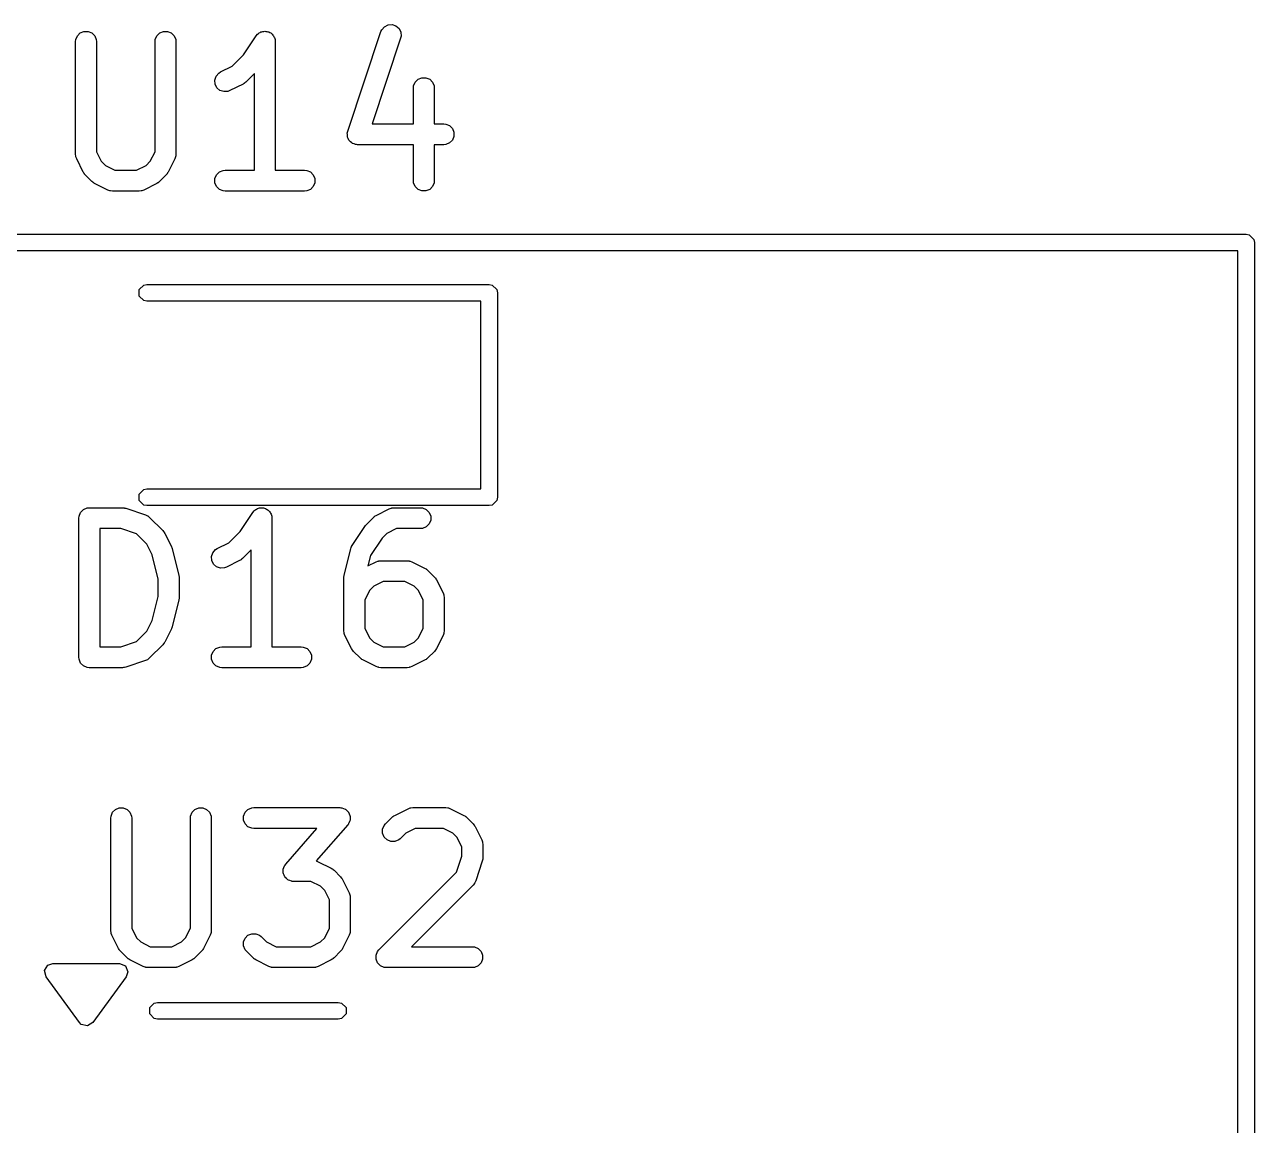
# Model space of a CAD drawing. Extents: x 117.1 to 211, y -138.1 to -43.1.
# Drawn here: x 180.19 to 189.02, y -130.22 to -122.3 of the extents above; entities that cross this region are included whole.
import ezdxf

# ---------------------------------------------------------------- set-up
doc = ezdxf.new("R2010")
doc.units = 0
doc.layers.add('BLACK', color=7, linetype='CONTINUOUS')

msp = doc.modelspace()

# ---------------------------------------------------------------- linework, layer by layer
at = {"layer": 'BLACK', "linetype": 'CONTINUOUS'}
for p, q in [((182.751774, -122.342058), (182.770948, -122.319951)), ((182.770948, -122.319951), (182.797121, -122.306864)), ((182.797121, -122.306864), (182.826311, -122.304789)), ((182.826311, -122.304789), (182.854073, -122.314043)), ((182.854073, -122.314043), (182.876181, -122.333217)), ((182.876181, -122.333217), (182.889267, -122.359391)), ((180.551455, -122.426819), (180.552896, -122.412187)), ((180.551455, -123.236342), (180.551455, -122.426819)), ((180.552896, -122.412187), (180.564095, -122.385151)), ((180.564095, -122.385151), (180.584787, -122.364459)), ((180.584787, -122.364459), (180.611823, -122.35326)), ((180.611823, -122.35326), (180.641087, -122.35326)), ((180.641087, -122.35326), (180.668123, -122.364459)), ((180.668123, -122.364459), (180.688815, -122.385151)), ((180.688815, -122.385151), (180.700014, -122.412187)), ((180.700014, -122.412187), (180.701455, -122.426819)), ((180.701455, -122.426819), (180.701455, -123.218637)), ((181.122883, -122.426819), (181.124324, -122.412187)), ((181.122883, -123.218637), (181.122883, -122.426819)), ((181.124324, -122.412187), (181.135523, -122.385151)), ((181.135523, -122.385151), (181.156215, -122.364459)), ((181.156215, -122.364459), (181.183251, -122.35326)), ((181.183251, -122.35326), (181.212515, -122.35326)), ((181.212515, -122.35326), (181.239551, -122.364459)), ((181.239551, -122.364459), (181.260243, -122.385151)), ((181.260243, -122.385151), (181.271442, -122.412187)), ((181.271442, -122.412187), (181.272883, -122.426819)), ((181.272883, -122.426819), (181.272883, -123.236342)), ((181.758645, -122.521896), (181.849765, -122.385216)), ((181.849765, -122.385216), (181.849799, -122.385173)), ((181.849799, -122.385173), (181.849809, -122.385151)), ((181.849809, -122.385151), (181.84986, -122.385099)), ((181.84986, -122.385099), (181.859081, -122.373841)), ((181.859081, -122.373841), (181.86525, -122.369709)), ((181.86525, -122.369709), (181.870501, -122.364459)), ((181.870501, -122.364459), (181.87729, -122.361646)), ((181.87729, -122.361646), (181.883396, -122.357558)), ((181.883396, -122.357558), (181.890676, -122.356101)), ((181.890676, -122.356101), (181.897537, -122.35326)), ((181.897537, -122.35326), (181.904885, -122.35326)), ((181.904885, -122.35326), (181.91209, -122.351819)), ((181.91209, -122.351819), (181.919374, -122.35326)), ((181.919374, -122.35326), (181.926801, -122.35326)), ((181.926801, -122.35326), (181.933589, -122.356072)), ((181.933589, -122.356072), (181.940798, -122.357498)), ((181.940798, -122.357498), (181.946977, -122.361617)), ((181.946977, -122.361617), (181.953837, -122.364459)), ((181.953837, -122.364459), (181.95903, -122.369652)), ((181.95903, -122.369652), (181.965147, -122.37373)), ((181.965147, -122.37373), (181.96928, -122.379902)), ((181.96928, -122.379902), (181.974529, -122.385151)), ((181.974529, -122.385151), (181.97734, -122.391938)), ((181.97734, -122.391938), (181.98143, -122.398045)), ((181.98143, -122.398045), (181.982886, -122.405326)), ((181.982886, -122.405326), (181.985728, -122.412187)), ((181.985728, -122.412187), (181.987153, -122.426663)), ((181.987153, -122.426663), (181.987169, -122.42674)), ((181.987169, -122.42674), (181.987163, -122.426766)), ((181.987163, -122.426766), (181.987169, -122.426819)), ((181.987169, -122.426819), (181.987169, -123.351819)), ((182.507685, -123.069768), (182.74578, -122.355483)), ((182.888082, -122.402918), (182.682893, -123.018485)), ((182.74578, -122.355483), (182.751774, -122.342058)), ((182.891342, -122.388581), (182.888082, -122.402918)), ((182.889267, -122.359391), (182.891342, -122.388581)), ((181.592914, -122.645451), (181.677266, -122.603275)), ((181.677266, -122.603275), (181.758645, -122.521896)), ((181.552044, -122.703152), (181.561298, -122.675391)), ((181.561298, -122.675391), (181.580471, -122.653283)), ((181.580471, -122.653283), (181.592914, -122.645451)), ((181.837169, -122.655504), (181.774726, -122.717947)), ((181.837169, -123.351819), (181.837169, -122.655504)), ((183.013358, -122.697792), (183.040394, -122.686593)), ((183.040394, -122.686593), (183.069658, -122.686593)), ((183.069658, -122.686593), (183.096694, -122.697792)), ((181.554118, -122.732342), (181.552044, -122.703152)), ((181.567205, -122.758517), (181.554118, -122.732342)), ((181.589313, -122.77769), (181.567205, -122.758517)), ((181.617074, -122.786944), (181.589313, -122.77769)), ((181.659996, -122.779615), (181.646264, -122.78487)), ((181.755234, -122.731996), (181.659996, -122.779615)), ((181.761533, -122.728031), (181.755234, -122.731996)), ((181.763361, -122.727274), (181.761533, -122.728031)), ((181.765417, -122.725585), (181.763361, -122.727274)), ((181.767677, -122.724164), (181.765417, -122.725585)), ((181.768976, -122.722665), (181.767677, -122.724164)), ((181.774726, -122.717947), (181.768976, -122.722665)), ((182.980026, -122.760152), (182.981467, -122.74552)), ((182.980026, -123.018485), (182.980026, -122.760152)), ((182.981467, -122.74552), (182.992666, -122.718484)), ((182.992666, -122.718484), (183.013358, -122.697792)), ((183.096694, -122.697792), (183.117386, -122.718484)), ((183.117386, -122.718484), (183.128585, -122.74552)), ((183.128585, -122.74552), (183.130026, -122.760152)), ((183.130026, -122.760152), (183.130026, -123.018485)), ((181.646264, -122.78487), (181.617074, -122.786944)), ((182.682893, -123.018485), (182.980026, -123.018485)), ((183.130026, -123.018485), (183.197883, -123.018485)), ((183.197883, -123.018485), (183.212515, -123.019926)), ((183.212515, -123.019926), (183.239551, -123.031125)), ((183.239551, -123.031125), (183.260243, -123.051817)), ((182.504425, -123.084105), (182.505277, -123.080358)), ((182.505277, -123.09609), (182.504425, -123.084105)), ((182.505277, -123.078853), (182.506035, -123.077021)), ((182.505277, -123.080358), (182.505277, -123.078853)), ((182.505277, -123.108117), (182.505277, -123.09609)), ((182.506309, -123.110608), (182.505277, -123.108117)), ((182.506035, -123.077021), (182.507685, -123.069768)), ((182.5065, -123.113295), (182.506309, -123.110608)), ((182.511874, -123.124044), (182.5065, -123.113295)), ((182.516476, -123.135153), (182.511874, -123.124044)), ((183.260243, -123.051817), (183.271442, -123.078853)), ((183.271442, -123.108117), (183.260243, -123.135153)), ((183.271442, -123.078853), (183.271442, -123.108117)), ((180.701455, -123.218637), (180.735713, -123.287153)), ((181.088624, -123.287153), (181.122883, -123.218637)), ((182.518381, -123.137058), (182.516476, -123.135153)), ((182.519586, -123.139468), (182.518381, -123.137058)), ((182.528668, -123.147345), (182.519586, -123.139468)), ((182.537168, -123.155845), (182.528668, -123.147345)), ((182.539656, -123.156875), (182.537168, -123.155845)), ((182.541693, -123.158642), (182.539656, -123.156875)), ((182.553096, -123.162443), (182.541693, -123.158642)), ((182.564204, -123.167044), (182.553096, -123.162443)), ((182.56803, -123.16742), (182.564204, -123.167044)), ((182.569456, -123.167896), (182.56803, -123.16742)), ((182.57143, -123.167755), (182.569456, -123.167896)), ((182.578836, -123.168485), (182.57143, -123.167755)), ((182.980026, -123.168485), (182.578836, -123.168485)), ((182.980026, -123.426819), (182.980026, -123.168485)), ((183.197883, -123.168485), (183.130026, -123.168485)), ((183.130026, -123.168485), (183.130026, -123.426819)), ((183.212515, -123.167044), (183.197883, -123.168485)), ((183.239551, -123.155845), (183.212515, -123.167044)), ((183.260243, -123.135153), (183.239551, -123.155845)), ((180.552896, -123.250974), (180.551455, -123.236342)), ((180.553927, -123.253463), (180.552896, -123.250974)), ((180.554118, -123.256151), (180.553927, -123.253463)), ((180.559373, -123.269883), (180.554118, -123.256151)), ((180.606992, -123.365121), (180.559373, -123.269883)), ((180.735713, -123.287153), (180.76612, -123.317561)), ((181.058217, -123.317561), (181.088624, -123.287153)), ((181.264965, -123.269883), (181.217346, -123.365121)), ((181.27022, -123.256152), (181.264965, -123.269883)), ((181.270411, -123.253462), (181.27022, -123.256152)), ((181.271442, -123.250974), (181.270411, -123.253462)), ((181.272883, -123.236342), (181.271442, -123.250974)), ((180.610955, -123.371417), (180.606992, -123.365121)), ((180.611713, -123.373247), (180.610955, -123.371417)), ((180.613402, -123.375305), (180.611713, -123.373247)), ((180.614824, -123.377564), (180.613402, -123.375305)), ((180.616322, -123.378863), (180.614824, -123.377564)), ((180.62104, -123.384612), (180.616322, -123.378863)), ((180.668659, -123.432232), (180.62104, -123.384612)), ((180.76612, -123.317561), (180.834636, -123.351819)), ((180.834636, -123.351819), (180.989702, -123.351819)), ((180.989702, -123.351819), (181.058217, -123.317561)), ((181.203297, -123.384613), (181.155679, -123.432232)), ((181.208015, -123.378863), (181.203297, -123.384613)), ((181.209514, -123.377564), (181.208015, -123.378863)), ((181.210935, -123.375305), (181.209514, -123.377564)), ((181.212625, -123.373247), (181.210935, -123.375305)), ((181.213382, -123.371417), (181.212625, -123.373247)), ((181.217346, -123.365121), (181.213382, -123.371417)), ((181.552896, -123.412187), (181.564095, -123.385151)), ((181.564095, -123.385151), (181.584787, -123.364459)), ((181.584787, -123.364459), (181.611823, -123.35326)), ((181.611823, -123.35326), (181.626455, -123.351819)), ((181.626455, -123.351819), (181.837169, -123.351819)), ((181.987169, -123.351819), (182.197883, -123.351819)), ((182.197883, -123.351819), (182.212515, -123.35326)), ((182.212515, -123.35326), (182.239551, -123.364459)), ((182.239551, -123.364459), (182.260243, -123.385151)), ((182.260243, -123.385151), (182.271442, -123.412187)), ((180.674408, -123.43695), (180.668659, -123.432232)), ((180.675709, -123.43845), (180.674408, -123.43695)), ((180.677968, -123.439872), (180.675709, -123.43845)), ((180.680025, -123.44156), (180.677968, -123.439872)), ((180.681852, -123.442317), (180.680025, -123.44156)), ((180.688152, -123.446282), (180.681852, -123.442317)), ((180.78339, -123.493901), (180.688152, -123.446282)), ((181.136186, -123.446282), (181.040948, -123.493901)), ((181.142485, -123.442317), (181.136186, -123.446282)), ((181.144313, -123.44156), (181.142485, -123.442317)), ((181.146369, -123.439872), (181.144313, -123.44156)), ((181.148629, -123.43845), (181.146369, -123.439872)), ((181.149929, -123.43695), (181.148629, -123.43845)), ((181.155679, -123.432232), (181.149929, -123.43695)), ((181.552896, -123.441451), (181.552896, -123.412187)), ((181.564095, -123.468487), (181.552896, -123.441451)), ((181.584787, -123.489179), (181.564095, -123.468487)), ((182.260243, -123.468487), (182.239551, -123.489179)), ((182.271442, -123.441451), (182.260243, -123.468487)), ((182.271442, -123.412187), (182.271442, -123.441451)), ((182.981467, -123.441451), (182.980026, -123.426819)), ((182.992666, -123.468487), (182.981467, -123.441451)), ((183.013358, -123.489179), (182.992666, -123.468487)), ((183.117386, -123.468487), (183.096694, -123.489179)), ((183.128585, -123.441451), (183.117386, -123.468487)), ((183.130026, -123.426819), (183.128585, -123.441451)), ((180.797121, -123.499156), (180.78339, -123.493901)), ((180.79981, -123.499347), (180.797121, -123.499156)), ((180.802299, -123.500378), (180.79981, -123.499347)), ((180.816931, -123.501819), (180.802299, -123.500378)), ((181.007407, -123.501819), (180.816931, -123.501819)), ((181.022039, -123.500378), (181.007407, -123.501819)), ((181.024528, -123.499346), (181.022039, -123.500378)), ((181.027216, -123.499156), (181.024528, -123.499346)), ((181.040948, -123.493901), (181.027216, -123.499156)), ((181.611823, -123.500378), (181.584787, -123.489179)), ((181.626455, -123.501819), (181.611823, -123.500378)), ((182.197883, -123.501819), (181.626455, -123.501819)), ((182.212515, -123.500378), (182.197883, -123.501819)), ((182.239551, -123.489179), (182.212515, -123.500378)), ((183.040394, -123.500378), (183.013358, -123.489179)), ((183.069658, -123.500378), (183.040394, -123.500378)), ((183.096694, -123.489179), (183.069658, -123.500378)), ((174.76455, -123.812), (188.96455, -123.812)), ((188.96455, -123.812), (188.987511, -123.816567)), ((188.987511, -123.816567), (189.019983, -123.849039)), ((189.019983, -123.849039), (189.02455, -123.872)), ((189.02455, -123.872), (189.02455, -138.072)), ((188.90455, -123.932), (174.82455, -123.932)), ((188.90455, -138.012), (188.90455, -123.932)), ((181.008567, -124.210039), (181.041039, -124.177567)), ((181.041039, -124.177567), (181.064, -124.173)), ((181.064, -124.173), (183.524, -124.173)), ((183.524, -124.173), (183.546961, -124.177567)), ((183.546961, -124.177567), (183.579433, -124.210039)), ((181.008567, -124.255961), (181.008567, -124.210039)), ((181.041039, -124.288433), (181.008567, -124.255961)), ((183.579433, -124.210039), (183.584, -124.233)), ((183.584, -124.233), (183.584, -125.703)), ((181.064, -124.293), (181.041039, -124.288433)), ((183.464, -124.293), (181.064, -124.293)), ((183.464, -125.643), (183.464, -124.293)), ((181.008567, -125.680039), (181.041039, -125.647567)), ((181.008567, -125.725961), (181.008567, -125.680039)), ((181.041039, -125.647567), (181.064, -125.643)), ((181.064, -125.643), (183.464, -125.643)), ((180.608046, -125.790459), (180.635082, -125.77926)), ((180.635082, -125.77926), (180.649714, -125.777819)), ((180.649714, -125.777819), (180.887809, -125.777819)), ((180.887809, -125.777819), (180.895214, -125.778548)), ((180.895214, -125.778548), (180.897189, -125.778408)), ((180.897189, -125.778408), (180.899786, -125.778998)), ((180.899786, -125.778998), (180.902441, -125.77926)), ((180.902441, -125.77926), (180.904272, -125.780018)), ((180.904272, -125.780018), (180.911526, -125.781668)), ((180.911526, -125.781668), (181.054383, -125.829287)), ((181.041039, -125.758433), (181.008567, -125.725961)), ((181.064, -125.763), (181.041039, -125.758433)), ((183.524, -125.763), (181.064, -125.763)), ((181.85293, -125.787646), (181.859036, -125.783558)), ((181.859036, -125.783558), (181.866316, -125.782101)), ((181.866316, -125.782101), (181.873177, -125.77926)), ((181.873177, -125.77926), (181.880525, -125.77926)), ((181.880525, -125.77926), (181.88773, -125.777819)), ((181.88773, -125.777819), (181.895014, -125.77926)), ((181.895014, -125.77926), (181.902441, -125.77926)), ((181.902441, -125.77926), (181.909229, -125.782072)), ((181.909229, -125.782072), (181.916438, -125.783498)), ((181.916438, -125.783498), (181.922617, -125.787617)), ((182.711411, -125.833356), (182.806649, -125.785737)), ((182.806649, -125.785737), (182.82038, -125.780482)), ((182.82038, -125.780482), (182.823069, -125.78029)), ((182.823069, -125.78029), (182.825558, -125.77926)), ((182.825558, -125.77926), (182.84019, -125.777819)), ((182.84019, -125.777819), (183.030666, -125.777819)), ((183.030666, -125.777819), (183.045298, -125.77926)), ((183.045298, -125.77926), (183.072334, -125.790459)), ((183.546961, -125.758433), (183.524, -125.763)), ((183.579433, -125.725961), (183.546961, -125.758433)), ((183.584, -125.703), (183.579433, -125.725961)), ((180.574714, -125.852819), (180.576155, -125.838187)), ((180.574714, -126.852819), (180.574714, -125.852819)), ((180.576155, -125.838187), (180.587354, -125.811151)), ((180.587354, -125.811151), (180.608046, -125.790459)), ((181.054383, -125.829287), (181.067808, -125.835281)), ((181.067808, -125.835281), (181.069843, -125.837046)), ((181.069843, -125.837046), (181.072334, -125.838078)), ((181.072334, -125.838078), (181.083699, -125.847405)), ((181.083699, -125.847405), (181.178937, -125.942643)), ((181.734285, -125.947896), (181.825405, -125.811216)), ((181.825405, -125.811216), (181.825439, -125.811173)), ((181.825439, -125.811173), (181.825449, -125.811151)), ((181.825449, -125.811151), (181.8255, -125.811099)), ((181.8255, -125.811099), (181.834721, -125.799841)), ((181.834721, -125.799841), (181.84089, -125.795709)), ((181.84089, -125.795709), (181.846141, -125.790459)), ((181.846141, -125.790459), (181.85293, -125.787646)), ((181.922617, -125.787617), (181.929477, -125.790459)), ((181.929477, -125.790459), (181.93467, -125.795652)), ((181.93467, -125.795652), (181.940787, -125.79973)), ((181.940787, -125.79973), (181.94492, -125.805902)), ((181.94492, -125.805902), (181.950169, -125.811151)), ((181.950169, -125.811151), (181.95298, -125.817938)), ((181.95298, -125.817938), (181.95707, -125.824045)), ((181.95707, -125.824045), (181.958526, -125.831326)), ((181.958526, -125.831326), (181.961368, -125.838187)), ((181.961368, -125.838187), (181.962793, -125.852663)), ((181.962793, -125.852663), (181.962809, -125.85274)), ((181.962809, -125.85274), (181.962803, -125.852766)), ((181.962803, -125.852766), (181.962809, -125.852819)), ((181.962809, -125.852819), (181.962809, -126.777819)), ((182.6443, -125.895024), (182.691919, -125.847405)), ((182.691919, -125.847405), (182.697668, -125.842686)), ((182.697668, -125.842686), (182.698968, -125.841188)), ((182.698968, -125.841188), (182.701227, -125.839766)), ((182.701227, -125.839766), (182.703284, -125.838078)), ((182.703284, -125.838078), (182.705111, -125.83732)), ((182.705111, -125.83732), (182.711411, -125.833356)), ((183.072334, -125.790459), (183.093026, -125.811151)), ((183.093026, -125.811151), (183.104225, -125.838187)), ((183.104225, -125.867451), (183.093026, -125.894487)), ((183.104225, -125.838187), (183.104225, -125.867451)), ((180.875639, -125.927819), (180.724714, -125.927819)), ((180.724714, -125.927819), (180.724714, -126.777819)), ((180.990152, -125.96599), (180.875639, -125.927819)), ((181.178937, -125.942643), (181.183657, -125.948393)), ((181.183657, -125.948393), (181.185154, -125.949692)), ((181.185154, -125.949692), (181.186573, -125.951946)), ((181.186573, -125.951946), (181.188265, -125.954008)), ((181.188265, -125.954008), (181.189023, -125.95584)), ((181.189023, -125.95584), (181.192986, -125.962135)), ((181.192986, -125.962135), (181.240605, -126.057373)), ((181.652906, -126.029275), (181.734285, -125.947896)), ((182.539691, -126.049311), (182.634929, -125.906454)), ((182.634929, -125.906454), (182.634963, -125.906411)), ((182.634963, -125.906411), (182.634973, -125.906389)), ((182.634973, -125.906389), (182.639461, -125.90092)), ((182.639461, -125.90092), (182.644245, -125.895079)), ((182.644245, -125.895079), (182.644266, -125.895064)), ((182.644266, -125.895064), (182.6443, -125.895024)), ((182.789379, -125.962077), (182.755617, -125.995838)), ((182.857895, -125.927819), (182.789379, -125.962077)), ((183.030666, -125.927819), (182.857895, -125.927819)), ((183.045298, -125.926378), (183.030666, -125.927819)), ((183.072334, -125.915179), (183.045298, -125.926378)), ((183.093026, -125.894487), (183.072334, -125.915179)), ((181.064265, -126.040103), (180.990152, -125.96599)), ((181.102758, -126.11709), (181.064265, -126.040103)), ((181.568554, -126.071451), (181.652906, -126.029275)), ((182.535384, -126.057389), (182.539691, -126.049311)), ((182.755617, -125.995838), (182.671705, -126.121707)), ((181.146142, -126.290624), (181.102758, -126.11709)), ((181.240605, -126.057373), (181.241014, -126.058442)), ((181.241014, -126.058442), (181.241337, -126.058878)), ((181.241337, -126.058878), (181.243523, -126.064997)), ((181.243523, -126.064997), (181.24586, -126.071104)), ((181.24586, -126.071104), (181.245898, -126.071644)), ((181.245898, -126.071644), (181.246284, -126.072724)), ((181.246284, -126.072724), (181.293903, -126.2632)), ((181.527684, -126.129152), (181.536938, -126.101391)), ((181.529758, -126.158342), (181.527684, -126.129152)), ((181.536938, -126.101391), (181.556111, -126.079283)), ((181.556111, -126.079283), (181.568554, -126.071451)), ((181.812809, -126.081504), (181.750366, -126.143947)), ((181.812809, -126.777819), (181.812809, -126.081504)), ((182.481715, -126.2632), (182.529334, -126.072724)), ((182.529334, -126.072724), (182.532414, -126.064101)), ((182.532414, -126.064101), (182.532774, -126.062285)), ((182.532774, -126.062285), (182.533652, -126.060637)), ((182.533652, -126.060637), (182.534281, -126.058878)), ((182.534281, -126.058878), (182.535384, -126.057389)), ((182.671705, -126.121707), (182.653181, -126.195804)), ((181.542845, -126.184517), (181.529758, -126.158342)), ((181.564953, -126.20369), (181.542845, -126.184517)), ((181.592714, -126.212944), (181.564953, -126.20369)), ((181.621904, -126.21087), (181.592714, -126.212944)), ((181.635636, -126.205615), (181.621904, -126.21087)), ((181.730874, -126.157996), (181.635636, -126.205615)), ((181.737173, -126.154031), (181.730874, -126.157996)), ((181.739001, -126.153274), (181.737173, -126.154031)), ((181.741057, -126.151585), (181.739001, -126.153274)), ((181.743317, -126.150164), (181.741057, -126.151585)), ((181.744616, -126.148665), (181.743317, -126.150164)), ((181.750366, -126.143947), (181.744616, -126.148665)), ((182.653181, -126.195804), (182.711411, -126.166689)), ((182.711411, -126.166689), (182.725142, -126.161434)), ((182.725142, -126.161434), (182.727831, -126.161242)), ((182.727831, -126.161242), (182.73032, -126.160212)), ((182.73032, -126.160212), (182.744952, -126.158771)), ((182.744952, -126.158771), (182.935428, -126.158771)), ((182.935428, -126.158771), (182.95006, -126.160212)), ((182.95006, -126.160212), (182.952549, -126.161243)), ((182.952549, -126.161243), (182.955237, -126.161434)), ((182.955237, -126.161434), (182.968969, -126.166689)), ((182.968969, -126.166689), (183.064207, -126.214308)), ((183.064207, -126.214308), (183.070506, -126.218272)), ((183.070506, -126.218272), (183.072334, -126.21903)), ((183.072334, -126.21903), (183.07439, -126.220718)), ((183.07439, -126.220718), (183.07665, -126.22214)), ((183.07665, -126.22214), (183.077949, -126.223638)), ((183.077949, -126.223638), (183.083699, -126.228357)), ((181.146142, -126.415013), (181.146142, -126.290624)), ((181.293903, -126.2632), (181.294278, -126.265736)), ((181.294278, -126.265736), (181.294701, -126.266758)), ((181.294701, -126.266758), (181.295243, -126.27227)), ((181.295243, -126.27227), (181.296053, -126.277744)), ((181.296053, -126.277744), (181.29589, -126.278836)), ((181.29589, -126.278836), (181.296142, -126.28139)), ((181.296142, -126.28139), (181.296142, -126.424247)), ((182.479476, -126.28139), (182.479727, -126.278836)), ((182.479476, -126.662342), (182.479476, -126.28139)), ((182.479565, -126.277744), (182.480374, -126.27227)), ((182.479727, -126.278836), (182.479565, -126.277744)), ((182.480374, -126.27227), (182.480917, -126.266758)), ((182.480917, -126.266758), (182.481339, -126.265736)), ((182.481339, -126.265736), (182.481715, -126.2632)), ((182.762657, -126.308771), (182.694141, -126.343029)), ((182.917723, -126.308771), (182.762657, -126.308771)), ((182.986239, -126.343029), (182.917723, -126.308771)), ((183.083699, -126.228357), (183.131318, -126.275976)), ((183.131318, -126.275976), (183.136036, -126.281725)), ((183.136036, -126.281725), (183.137535, -126.283025)), ((183.137535, -126.283025), (183.138956, -126.285284)), ((183.138956, -126.285284), (183.140645, -126.287341)), ((183.140645, -126.287341), (183.141402, -126.289168)), ((183.141402, -126.289168), (183.145367, -126.295468)), ((183.145367, -126.295468), (183.192986, -126.390706)), ((182.663734, -126.373436), (182.629476, -126.441952)), ((182.694141, -126.343029), (182.663734, -126.373436)), ((183.016646, -126.373436), (182.986239, -126.343029)), ((183.050904, -126.441952), (183.016646, -126.373436)), ((183.192986, -126.390706), (183.198241, -126.404437)), ((183.198241, -126.404437), (183.198432, -126.407126)), ((181.102758, -126.588547), (181.146142, -126.415013)), ((181.293903, -126.442437), (181.246284, -126.632913)), ((181.294278, -126.4399), (181.293903, -126.442437)), ((181.294701, -126.438879), (181.294278, -126.4399)), ((181.295243, -126.433366), (181.294701, -126.438879)), ((181.296053, -126.427893), (181.295243, -126.433366)), ((181.296142, -126.424247), (181.29589, -126.4268)), ((181.29589, -126.4268), (181.296053, -126.427893)), ((182.629476, -126.441952), (182.629476, -126.644637)), ((183.050904, -126.644637), (183.050904, -126.441952)), ((183.198432, -126.407126), (183.199463, -126.409615)), ((183.199463, -126.409615), (183.200904, -126.424247)), ((183.200904, -126.424247), (183.200904, -126.662342)), ((180.990152, -126.739647), (181.064264, -126.665534)), ((181.064264, -126.665534), (181.102758, -126.588547)), ((181.240605, -126.648264), (181.192986, -126.743502)), ((181.241014, -126.647194), (181.240605, -126.648264)), ((181.241337, -126.646759), (181.241014, -126.647194)), ((181.243529, -126.640622), (181.241337, -126.646759)), ((181.24586, -126.634533), (181.243529, -126.640622)), ((181.245898, -126.633992), (181.24586, -126.634533)), ((181.246284, -126.632913), (181.245898, -126.633992)), ((182.480917, -126.676974), (182.479476, -126.662342)), ((182.629476, -126.644637), (182.663734, -126.713153)), ((183.016645, -126.713153), (183.050904, -126.644637)), ((183.200904, -126.662342), (183.199463, -126.676974)), ((180.875639, -126.777819), (180.990152, -126.739647)), ((181.183655, -126.757244), (181.178938, -126.762993)), ((181.185154, -126.755945), (181.183655, -126.757244)), ((181.186575, -126.753686), (181.185154, -126.755945)), ((181.188265, -126.751628), (181.186575, -126.753686)), ((181.189022, -126.749798), (181.188265, -126.751628)), ((181.192986, -126.743502), (181.189022, -126.749798)), ((182.481948, -126.679463), (182.480917, -126.676974)), ((182.482139, -126.682151), (182.481948, -126.679463)), ((182.487394, -126.695883), (182.482139, -126.682151)), ((182.535013, -126.791121), (182.487394, -126.695883)), ((182.663734, -126.713153), (182.694141, -126.743561)), ((182.694141, -126.743561), (182.762657, -126.777819)), ((182.917723, -126.777819), (182.986238, -126.743561)), ((182.986238, -126.743561), (183.016645, -126.713153)), ((183.192986, -126.695883), (183.145367, -126.791121)), ((183.198241, -126.682152), (183.192986, -126.695883)), ((183.198432, -126.679462), (183.198241, -126.682152)), ((183.199463, -126.676974), (183.198432, -126.679462)), ((180.724714, -126.777819), (180.875639, -126.777819)), ((181.178938, -126.762993), (181.083699, -126.858233)), ((181.528536, -126.838187), (181.539735, -126.811151)), ((181.528536, -126.867451), (181.528536, -126.838187)), ((181.539735, -126.811151), (181.560427, -126.790459)), ((181.560427, -126.790459), (181.587463, -126.77926)), ((181.587463, -126.77926), (181.602095, -126.777819)), ((181.602095, -126.777819), (181.812809, -126.777819)), ((181.962809, -126.777819), (182.173523, -126.777819)), ((182.173523, -126.777819), (182.188155, -126.77926)), ((182.188155, -126.77926), (182.215191, -126.790459)), ((182.215191, -126.790459), (182.235883, -126.811151)), ((182.235883, -126.811151), (182.247082, -126.838187)), ((182.247082, -126.838187), (182.247082, -126.867451)), ((182.538976, -126.797417), (182.535013, -126.791121)), ((182.539734, -126.799247), (182.538976, -126.797417)), ((182.541423, -126.801305), (182.539734, -126.799247)), ((182.542845, -126.803564), (182.541423, -126.801305)), ((182.544343, -126.804863), (182.542845, -126.803564)), ((182.549061, -126.810612), (182.544343, -126.804863)), ((182.59668, -126.858232), (182.549061, -126.810612)), ((182.762657, -126.777819), (182.917723, -126.777819)), ((183.131318, -126.810613), (183.0837, -126.858232)), ((183.136036, -126.804863), (183.131318, -126.810613)), ((183.137535, -126.803564), (183.136036, -126.804863)), ((183.138956, -126.801305), (183.137535, -126.803564)), ((183.140646, -126.799247), (183.138956, -126.801305)), ((183.141403, -126.797417), (183.140646, -126.799247)), ((183.145367, -126.791121), (183.141403, -126.797417)), ((180.576155, -126.867451), (180.574714, -126.852819)), ((180.587354, -126.894487), (180.576155, -126.867451)), ((180.608046, -126.915179), (180.587354, -126.894487)), ((180.635082, -126.926378), (180.608046, -126.915179)), ((180.649714, -126.927819), (180.635082, -126.926378)), ((180.887809, -126.927819), (180.649714, -126.927819)), ((180.895214, -126.927089), (180.887809, -126.927819)), ((180.897189, -126.92723), (180.895214, -126.927089)), ((180.899786, -126.926639), (180.897189, -126.92723)), ((180.902441, -126.926378), (180.899786, -126.926639)), ((180.904272, -126.925619), (180.902441, -126.926378)), ((180.911526, -126.92397), (180.904272, -126.925619)), ((181.054383, -126.876351), (180.911526, -126.92397)), ((181.067808, -126.870357), (181.054383, -126.876351)), ((181.069843, -126.868591), (181.067808, -126.870357)), ((181.072334, -126.86756), (181.069843, -126.868591)), ((181.083699, -126.858233), (181.072334, -126.86756)), ((181.539735, -126.894487), (181.528536, -126.867451)), ((181.560427, -126.915179), (181.539735, -126.894487)), ((181.587463, -126.926378), (181.560427, -126.915179)), ((181.602095, -126.927819), (181.587463, -126.926378)), ((182.173523, -126.927819), (181.602095, -126.927819)), ((182.188155, -126.926378), (182.173523, -126.927819)), ((182.215191, -126.915179), (182.188155, -126.926378)), ((182.235883, -126.894487), (182.215191, -126.915179)), ((182.247082, -126.867451), (182.235883, -126.894487)), ((182.602429, -126.86295), (182.59668, -126.858232)), ((182.60373, -126.86445), (182.602429, -126.86295)), ((182.605989, -126.865872), (182.60373, -126.86445)), ((182.608046, -126.86756), (182.605989, -126.865872)), ((182.609873, -126.868317), (182.608046, -126.86756)), ((182.616173, -126.872282), (182.609873, -126.868317)), ((182.711411, -126.919901), (182.616173, -126.872282)), ((182.725142, -126.925156), (182.711411, -126.919901)), ((182.727831, -126.925347), (182.725142, -126.925156)), ((182.73032, -126.926378), (182.727831, -126.925347)), ((182.744952, -126.927819), (182.73032, -126.926378)), ((182.935428, -126.927819), (182.744952, -126.927819)), ((182.95006, -126.926378), (182.935428, -126.927819)), ((182.952549, -126.925346), (182.95006, -126.926378)), ((182.955237, -126.925156), (182.952549, -126.925346)), ((182.968969, -126.919901), (182.955237, -126.925156)), ((183.064207, -126.872282), (182.968969, -126.919901)), ((183.070506, -126.868317), (183.064207, -126.872282)), ((183.072334, -126.86756), (183.070506, -126.868317)), ((183.07439, -126.865872), (183.072334, -126.86756)), ((183.07665, -126.86445), (183.07439, -126.865872)), ((183.07795, -126.86295), (183.07665, -126.86445)), ((183.0837, -126.858232), (183.07795, -126.86295)), ((180.804905, -128.008819), (180.806346, -127.994187)), ((180.806346, -127.994187), (180.817545, -127.967151)), ((180.817545, -127.967151), (180.838237, -127.946459)), ((180.838237, -127.946459), (180.865273, -127.93526)), ((180.865273, -127.93526), (180.894537, -127.93526)), ((180.894537, -127.93526), (180.921573, -127.946459)), ((180.921573, -127.946459), (180.942265, -127.967151)), ((180.942265, -127.967151), (180.953464, -127.994187)), ((180.953464, -127.994187), (180.954905, -128.008819)), ((181.376333, -128.008819), (181.377774, -127.994187)), ((181.377774, -127.994187), (181.388973, -127.967151)), ((181.388973, -127.967151), (181.409665, -127.946459)), ((181.409665, -127.946459), (181.436701, -127.93526)), ((181.436701, -127.93526), (181.465965, -127.93526)), ((181.465965, -127.93526), (181.493001, -127.946459)), ((181.493001, -127.946459), (181.513693, -127.967151)), ((181.513693, -127.967151), (181.524892, -127.994187)), ((181.524892, -127.994187), (181.526333, -128.008819)), ((181.758727, -127.994187), (181.769926, -127.967151)), ((181.758727, -128.023451), (181.758727, -127.994187)), ((181.769926, -127.967151), (181.790618, -127.946459)), ((181.790618, -127.946459), (181.817654, -127.93526)), ((181.817654, -127.93526), (181.832286, -127.933819)), ((181.832286, -127.933819), (182.451333, -127.933819)), ((182.451333, -127.933819), (182.459071, -127.934581)), ((182.459071, -127.934581), (182.461039, -127.93445)), ((182.461039, -127.93445), (182.462394, -127.934908)), ((182.462394, -127.934908), (182.465965, -127.93526)), ((182.465965, -127.93526), (182.477222, -127.939923)), ((182.477222, -127.939923), (182.48876, -127.943825)), ((182.48876, -127.943825), (182.490664, -127.94549)), ((182.490664, -127.94549), (182.493001, -127.946459)), ((182.493001, -127.946459), (182.501611, -127.955069)), ((182.501611, -127.955069), (182.510784, -127.963095)), ((182.510784, -127.963095), (182.511906, -127.965364)), ((182.511906, -127.965364), (182.513693, -127.967151)), ((182.513693, -127.967151), (182.518353, -127.978401)), ((182.518353, -127.978401), (182.523756, -127.989327)), ((182.523756, -127.989327), (182.523924, -127.99185)), ((182.523924, -127.99185), (182.524892, -127.994187)), ((182.524892, -127.994187), (182.524892, -128.006371)), ((182.833921, -127.997188), (182.83618, -127.995766)), ((182.83618, -127.995766), (182.838237, -127.994078)), ((182.838237, -127.994078), (182.840064, -127.99332)), ((182.840064, -127.99332), (182.846364, -127.989356)), ((182.846364, -127.989356), (182.941602, -127.941737)), ((182.941602, -127.941737), (182.955333, -127.936482)), ((182.955333, -127.936482), (182.958022, -127.93629)), ((182.958022, -127.93629), (182.960511, -127.93526)), ((182.960511, -127.93526), (182.975143, -127.933819)), ((182.975143, -127.933819), (183.213238, -127.933819)), ((183.213238, -127.933819), (183.22787, -127.93526)), ((183.22787, -127.93526), (183.230359, -127.936291)), ((183.230359, -127.936291), (183.233047, -127.936482)), ((183.233047, -127.936482), (183.246779, -127.941737)), ((183.246779, -127.941737), (183.342017, -127.989356)), ((183.342017, -127.989356), (183.348316, -127.99332)), ((183.348316, -127.99332), (183.350144, -127.994078)), ((183.350144, -127.994078), (183.3522, -127.995766)), ((183.3522, -127.995766), (183.35446, -127.997188)), ((180.804905, -128.818342), (180.804905, -128.008819)), ((180.954905, -128.008819), (180.954905, -128.800637)), ((181.376333, -128.800637), (181.376333, -128.008819)), ((181.526333, -128.008819), (181.526333, -128.818342)), ((181.769926, -128.050487), (181.758727, -128.023451)), ((181.790618, -128.071179), (181.769926, -128.050487)), ((181.817654, -128.082378), (181.790618, -128.071179)), ((181.832286, -128.083819), (181.817654, -128.082378)), ((182.286051, -128.083819), (181.832286, -128.083819)), ((182.061557, -128.340383), (182.286051, -128.083819)), ((182.507776, -128.058207), (182.28088, -128.317516)), ((182.512297, -128.051882), (182.507776, -128.058207)), ((182.513693, -128.050487), (182.512297, -128.051882)), ((182.514241, -128.049163), (182.513693, -128.050487)), ((182.516327, -128.046246), (182.514241, -128.049163)), ((182.520228, -128.034708), (182.516327, -128.046246)), ((182.524892, -128.023451), (182.520228, -128.034708)), ((182.524892, -128.006371), (182.525702, -128.018525)), ((182.525702, -128.018525), (182.524892, -128.02092)), ((182.524892, -128.02092), (182.524892, -128.023451)), ((182.758727, -128.089426), (182.769926, -128.062389)), ((182.769926, -128.062389), (182.779253, -128.051024)), ((182.779253, -128.051024), (182.826872, -128.003405)), ((182.826872, -128.003405), (182.832621, -127.998686)), ((182.832621, -127.998686), (182.833921, -127.997188)), ((182.992848, -128.083819), (182.924332, -128.118077)), ((183.195533, -128.083819), (182.992848, -128.083819)), ((183.264049, -128.118077), (183.195533, -128.083819)), ((183.35446, -127.997188), (183.355759, -127.998686)), ((183.355759, -127.998686), (183.361509, -128.003405)), ((183.361509, -128.003405), (183.409128, -128.051024)), ((183.409128, -128.051024), (183.413846, -128.056773)), ((183.413846, -128.056773), (183.415345, -128.058073)), ((183.415345, -128.058073), (183.416766, -128.060332)), ((183.416766, -128.060332), (183.418455, -128.062389)), ((183.418455, -128.062389), (183.419212, -128.064216)), ((183.419212, -128.064216), (183.423177, -128.070516)), ((183.423177, -128.070516), (183.470796, -128.165754)), ((182.758727, -128.118688), (182.758727, -128.089426)), ((182.769926, -128.145725), (182.758727, -128.118688)), ((182.790618, -128.166417), (182.769926, -128.145725)), ((182.817655, -128.177616), (182.790618, -128.166417)), ((182.873954, -128.166417), (182.846917, -128.177616)), ((182.885319, -128.15709), (182.873954, -128.166417)), ((182.924332, -128.118077), (182.885319, -128.15709)), ((183.294456, -128.148484), (183.264049, -128.118077)), ((183.328714, -128.217), (183.294456, -128.148484)), ((183.470796, -128.165754), (183.476051, -128.179485)), ((182.846917, -128.177616), (182.817655, -128.177616)), ((183.328714, -128.282363), (183.328714, -128.217)), ((183.476051, -128.179485), (183.476242, -128.182174)), ((183.476242, -128.182174), (183.477273, -128.184663)), ((183.477273, -128.184663), (183.478714, -128.199295)), ((183.478714, -128.199295), (183.478714, -128.294533)), ((182.053006, -128.352344), (182.055091, -128.349426)), ((182.055091, -128.349426), (182.05564, -128.348103)), ((182.05564, -128.348103), (182.057035, -128.346707)), ((182.057035, -128.346707), (182.061557, -128.340383)), ((182.28088, -128.317516), (182.294398, -128.322689)), ((182.294398, -128.322689), (182.389636, -128.370308)), ((183.290542, -128.396876), (183.328714, -128.282363)), ((183.474865, -128.318251), (183.427246, -128.461107)), ((183.476514, -128.310995), (183.474865, -128.318251)), ((183.477273, -128.309165), (183.476514, -128.310995)), ((183.477534, -128.306511), (183.477273, -128.309165)), ((183.478125, -128.303914), (183.477534, -128.306511)), ((183.478714, -128.294533), (183.477984, -128.301939)), ((183.477984, -128.301939), (183.478125, -128.303914)), ((182.043631, -128.380065), (182.044441, -128.377669)), ((182.044441, -128.392218), (182.043631, -128.380065)), ((182.044441, -128.375139), (182.049104, -128.363881)), ((182.044441, -128.377669), (182.044441, -128.375139)), ((182.044441, -128.404403), (182.044441, -128.392218)), ((182.045408, -128.406739), (182.044441, -128.404403)), ((182.045577, -128.409263), (182.045408, -128.406739)), ((182.050979, -128.420188), (182.045577, -128.409263)), ((182.049104, -128.363881), (182.053006, -128.352344)), ((182.05564, -128.431439), (182.050979, -128.420188)), ((182.057426, -128.433225), (182.05564, -128.431439)), ((182.058549, -128.435495), (182.057426, -128.433225)), ((182.067721, -128.44352), (182.058549, -128.435495)), ((182.389636, -128.370308), (182.395935, -128.374272)), ((182.395935, -128.374272), (182.397763, -128.37503)), ((182.397763, -128.37503), (182.399819, -128.376718)), ((182.399819, -128.376718), (182.402079, -128.37814)), ((182.402079, -128.37814), (182.403378, -128.379638)), ((182.403378, -128.379638), (182.409128, -128.384357)), ((182.409128, -128.384357), (182.456747, -128.431976)), ((182.456747, -128.431976), (182.461465, -128.437725)), ((182.461465, -128.437725), (182.462964, -128.439025)), ((182.731634, -128.955786), (183.290542, -128.396876)), ((182.076332, -128.452131), (182.067721, -128.44352)), ((182.078668, -128.453099), (182.076332, -128.452131)), ((182.080573, -128.454765), (182.078668, -128.453099)), ((182.09211, -128.458666), (182.080573, -128.454765)), ((182.103368, -128.46333), (182.09211, -128.458666)), ((182.106938, -128.463681), (182.103368, -128.46333)), ((182.108294, -128.46414), (182.106938, -128.463681)), ((182.110261, -128.464008), (182.108294, -128.46414)), ((182.118, -128.464771), (182.110261, -128.464008)), ((182.243152, -128.464771), (182.118, -128.464771)), ((182.311668, -128.499029), (182.243152, -128.464771)), ((182.342075, -128.529436), (182.311668, -128.499029)), ((182.462964, -128.439025), (182.464385, -128.441284)), ((182.464385, -128.441284), (182.466074, -128.443341)), ((182.466074, -128.443341), (182.466831, -128.445168)), ((182.466831, -128.445168), (182.470796, -128.451468)), ((182.470796, -128.451468), (182.518415, -128.546706)), ((183.409128, -128.490423), (182.965733, -128.933819)), ((183.418456, -128.479058), (183.409128, -128.490423)), ((183.419487, -128.476567), (183.418456, -128.479058)), ((183.421252, -128.474533), (183.419487, -128.476567)), ((183.427246, -128.461107), (183.421252, -128.474533)), ((182.376333, -128.597952), (182.342075, -128.529436)), ((182.376333, -128.800637), (182.376333, -128.597952)), ((182.518415, -128.546706), (182.52367, -128.560437)), ((182.52367, -128.560437), (182.523861, -128.563126)), ((182.523861, -128.563126), (182.524892, -128.565615)), ((182.524892, -128.565615), (182.526333, -128.580247)), ((182.526333, -128.580247), (182.526333, -128.818342)), ((180.806346, -128.832974), (180.804905, -128.818342)), ((180.807377, -128.835463), (180.806346, -128.832974)), ((180.807568, -128.838151), (180.807377, -128.835463)), ((180.812823, -128.851883), (180.807568, -128.838151)), ((180.860442, -128.947121), (180.812823, -128.851883)), ((180.954905, -128.800637), (180.989163, -128.869153)), ((180.989163, -128.869153), (181.01957, -128.899561)), ((181.311667, -128.899561), (181.342074, -128.869153)), ((181.342074, -128.869153), (181.376333, -128.800637)), ((181.518415, -128.851883), (181.470796, -128.947121)), ((181.52367, -128.838152), (181.518415, -128.851883)), ((181.523861, -128.835462), (181.52367, -128.838152)), ((181.524892, -128.832974), (181.523861, -128.835462)), ((181.526333, -128.818342), (181.524892, -128.832974)), ((181.758727, -128.898948), (181.769926, -128.871912)), ((181.769926, -128.871912), (181.790619, -128.851219)), ((181.790619, -128.851219), (181.817655, -128.840021)), ((181.817655, -128.840021), (181.846918, -128.840021)), ((181.846918, -128.840021), (181.873954, -128.85122)), ((181.873954, -128.85122), (181.88532, -128.860548)), ((181.88532, -128.860548), (181.924332, -128.899561)), ((182.311667, -128.899561), (182.342074, -128.869153)), ((182.342074, -128.869153), (182.376333, -128.800637)), ((182.518415, -128.851883), (182.470796, -128.947121)), ((182.52367, -128.838152), (182.518415, -128.851883)), ((182.523861, -128.835462), (182.52367, -128.838152)), ((182.524892, -128.832974), (182.523861, -128.835462)), ((182.526333, -128.818342), (182.524892, -128.832974)), ((180.864405, -128.953417), (180.860442, -128.947121)), ((180.865163, -128.955247), (180.864405, -128.953417)), ((180.866852, -128.957305), (180.865163, -128.955247)), ((180.868274, -128.959564), (180.866852, -128.957305)), ((180.869772, -128.960863), (180.868274, -128.959564)), ((180.87449, -128.966612), (180.869772, -128.960863)), ((180.922109, -129.014232), (180.87449, -128.966612)), ((181.01957, -128.899561), (181.088086, -128.933819)), ((181.088086, -128.933819), (181.243152, -128.933819)), ((181.243152, -128.933819), (181.311667, -128.899561)), ((181.456747, -128.966613), (181.409129, -129.014232)), ((181.461465, -128.960863), (181.456747, -128.966613)), ((181.462964, -128.959564), (181.461465, -128.960863)), ((181.464385, -128.957305), (181.462964, -128.959564)), ((181.466075, -128.955247), (181.464385, -128.957305)), ((181.466832, -128.953417), (181.466075, -128.955247)), ((181.470796, -128.947121), (181.466832, -128.953417)), ((181.758727, -128.928211), (181.758727, -128.898948)), ((181.769925, -128.955247), (181.758727, -128.928211)), ((181.779252, -128.966612), (181.769925, -128.955247)), ((181.826871, -129.014232), (181.779252, -128.966612)), ((181.924332, -128.899561), (181.992848, -128.933819)), ((181.992848, -128.933819), (182.243152, -128.933819)), ((182.243152, -128.933819), (182.311667, -128.899561)), ((182.456747, -128.966613), (182.409129, -129.014232)), ((182.461465, -128.960863), (182.456747, -128.966613)), ((182.462964, -128.959564), (182.461465, -128.960863)), ((182.464385, -128.957305), (182.462964, -128.959564)), ((182.466075, -128.955247), (182.464385, -128.957305)), ((182.466832, -128.953417), (182.466075, -128.955247)), ((182.470796, -128.947121), (182.466832, -128.953417)), ((182.711108, -128.994187), (182.722307, -128.967151)), ((182.722307, -128.967151), (182.731634, -128.955786)), ((182.965733, -128.933819), (183.403714, -128.933819)), ((183.403714, -128.933819), (183.418346, -128.93526)), ((183.418346, -128.93526), (183.445382, -128.946459)), ((183.445382, -128.946459), (183.466074, -128.967151)), ((183.466074, -128.967151), (183.477273, -128.994187)), ((180.35221, -129.065476), (180.3875, -129.054)), ((180.3875, -129.054), (180.8675, -129.054)), ((180.8675, -129.054), (180.909926, -129.071574)), ((180.927858, -129.01895), (180.922109, -129.014232)), ((180.929159, -129.02045), (180.927858, -129.01895)), ((180.931418, -129.021872), (180.929159, -129.02045)), ((180.933475, -129.02356), (180.931418, -129.021872)), ((180.935302, -129.024317), (180.933475, -129.02356)), ((180.941602, -129.028282), (180.935302, -129.024317)), ((181.03684, -129.075901), (180.941602, -129.028282)), ((181.389636, -129.028282), (181.294398, -129.075901)), ((181.395935, -129.024317), (181.389636, -129.028282)), ((181.397763, -129.02356), (181.395935, -129.024317)), ((181.399819, -129.021872), (181.397763, -129.02356)), ((181.402079, -129.02045), (181.399819, -129.021872)), ((181.403379, -129.01895), (181.402079, -129.02045)), ((181.409129, -129.014232), (181.403379, -129.01895)), ((181.83262, -129.01895), (181.826871, -129.014232)), ((181.833921, -129.02045), (181.83262, -129.01895)), ((181.83618, -129.021872), (181.833921, -129.02045)), ((181.838237, -129.02356), (181.83618, -129.021872)), ((181.840064, -129.024317), (181.838237, -129.02356)), ((181.846364, -129.028282), (181.840064, -129.024317)), ((181.941602, -129.075901), (181.846364, -129.028282)), ((182.389636, -129.028282), (182.294398, -129.075901)), ((182.395935, -129.024317), (182.389636, -129.028282)), ((182.397763, -129.02356), (182.395935, -129.024317)), ((182.399819, -129.021872), (182.397763, -129.02356)), ((182.402079, -129.02045), (182.399819, -129.021872)), ((182.403379, -129.01895), (182.402079, -129.02045)), ((182.409129, -129.014232), (182.403379, -129.01895)), ((182.711108, -129.023451), (182.711108, -128.994187)), ((182.722307, -129.050487), (182.711108, -129.023451)), ((182.742999, -129.071179), (182.722307, -129.050487)), ((183.466074, -129.050487), (183.445382, -129.071179)), ((183.477273, -129.023451), (183.466074, -129.050487)), ((183.477273, -128.994187), (183.477273, -129.023451)), ((180.328234, -129.104642), (180.35221, -129.065476)), ((180.338976, -129.14929), (180.328234, -129.104642)), ((180.909926, -129.071574), (180.9275, -129.114)), ((180.9275, -129.114), (180.916024, -129.14929)), ((181.050571, -129.081156), (181.03684, -129.075901)), ((181.05326, -129.081347), (181.050571, -129.081156)), ((181.055749, -129.082378), (181.05326, -129.081347)), ((181.070381, -129.083819), (181.055749, -129.082378)), ((181.260857, -129.083819), (181.070381, -129.083819)), ((181.275489, -129.082378), (181.260857, -129.083819)), ((181.277978, -129.081346), (181.275489, -129.082378)), ((181.280666, -129.081156), (181.277978, -129.081346)), ((181.294398, -129.075901), (181.280666, -129.081156)), ((181.955333, -129.081156), (181.941602, -129.075901)), ((181.958022, -129.081347), (181.955333, -129.081156)), ((181.960511, -129.082378), (181.958022, -129.081347)), ((181.975143, -129.083819), (181.960511, -129.082378)), ((182.260857, -129.083819), (181.975143, -129.083819)), ((182.275489, -129.082378), (182.260857, -129.083819)), ((182.277978, -129.081346), (182.275489, -129.082378)), ((182.280666, -129.081156), (182.277978, -129.081346)), ((182.294398, -129.075901), (182.280666, -129.081156)), ((182.770035, -129.082378), (182.742999, -129.071179)), ((182.784667, -129.083819), (182.770035, -129.082378)), ((183.403714, -129.083819), (182.784667, -129.083819)), ((183.418346, -129.082378), (183.403714, -129.083819)), ((183.445382, -129.071179), (183.418346, -129.082378)), ((180.578976, -129.47929), (180.338976, -129.14929)), ((180.916024, -129.14929), (180.676024, -129.47929)), ((181.084567, -129.371039), (181.117039, -129.338567)), ((181.084567, -129.416961), (181.084567, -129.371039)), ((181.117039, -129.338567), (181.14, -129.334)), ((181.14, -129.334), (181.79, -129.334)), ((181.79, -129.334), (182.44, -129.334)), ((182.44, -129.334), (182.462961, -129.338567)), ((182.462961, -129.338567), (182.495433, -129.371039)), ((182.495433, -129.371039), (182.495433, -129.416961)), ((180.59221, -129.492524), (180.578976, -129.47929)), ((180.636858, -129.503266), (180.59221, -129.492524)), ((180.676024, -129.47929), (180.636858, -129.503266)), ((181.117039, -129.449433), (181.084567, -129.416961)), ((181.14, -129.454), (181.117039, -129.449433)), ((181.79, -129.454), (181.14, -129.454)), ((182.44, -129.454), (181.79, -129.454)), ((182.462961, -129.449433), (182.44, -129.454)), ((182.495433, -129.416961), (182.462961, -129.449433))]:
    msp.add_line(p, q, dxfattribs=at)

doc.saveas('drawing.dxf')
